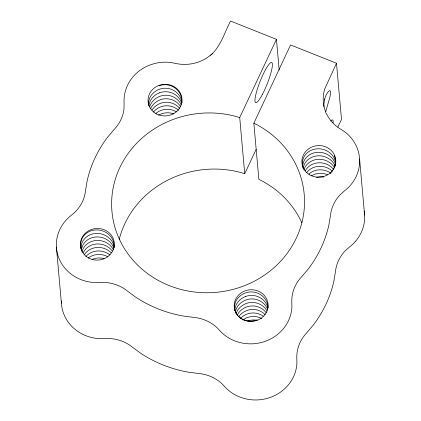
<?xml version="1.0" encoding="UTF-8"?>
<svg xmlns="http://www.w3.org/2000/svg" width="421" height="421" viewBox="0 0 421 421"><rect width="100%" height="100%" fill="white"/><g stroke="black" fill="none" stroke-linecap="round" stroke-linejoin="round"><path stroke-width="0.63" d="M325.738 111.733L328.612 101.603A16.987 2.958 -68.3 0 0 327.501 92.652C324.691 96.735 323.849 101.861 323.928 106.729M119.232 239.312A96.509 89.857 -5.1 0 1 240.559 172.463L244.727 173.705L239.717 117.58L276.455 39.337L230.545 21.05C224.482 32.649 220.793 46.331 210.647 55.251M301.841 222.72A96.509 89.857 -5.1 0 0 262.688 181.277L258.852 179.33L253.847 123.211L290.579 44.963L336.49 63.25L341.499 119.369L337.874 127.089M244.727 173.705L256.136 149.397M336.49 63.25L324.807 88.826A38.779 36.106 -5.1 0 0 325.223 110.739L326.043 113.307L327.028 114.838A38.779 36.106 -5.1 0 0 339.158 128.231L344.352 131.531A40.921 38.101 -5.1 0 1 344.631 190.776L340.094 194.802A38.606 35.943 -5.1 0 0 330.49 215.263L328.875 225.019A123.532 115.017 -5.1 0 1 308.198 269.061L301.583 276.844A38.606 35.943 -5.1 0 0 291.79 301.062L291.916 307.077A40.921 38.101 -5.1 0 1 263.878 341.784A40.921 38.101 -5.1 0 1 219.394 330.222L217.999 328.664A38.606 35.943 -5.1 0 0 193.302 317.35L182.851 315.971A123.532 115.017 -5.1 0 1 135.862 297.258L127.595 291.19A38.606 35.943 -5.1 0 0 101.735 282.365L95.278 282.559A40.921 38.101 -5.1 0 1 58.398 256.857A40.921 38.101 -5.1 0 1 71.359 215.247L73.054 213.926A38.606 35.943 -5.1 0 0 85.505 190.76L87.115 181.004A123.532 115.017 -5.1 0 1 107.792 136.962L114.407 129.179A38.606 35.943 -5.1 0 0 124.011 108.723L124.09 102.934A40.921 38.101 -5.1 0 1 150.102 64.939L154.165 63.639A40.921 38.101 -5.1 0 1 171.147 62.54L177.315 63.771A38.779 36.106 -5.1 0 0 212.458 53.488M239.717 117.58L235.55 116.343A96.509 89.857 -5.1 0 0 112.712 217.494A96.509 89.857 -5.1 0 0 261.804 276.876A96.509 89.857 -5.1 0 0 257.684 125.158L253.847 123.211M359.587 158.917L364.597 215.036M276.455 39.337L279.191 70.007M56.403 247.106L61.413 303.225M61.35 300.947A40.921 38.101 -5.1 0 0 100.287 338.679L106.745 338.484A38.606 35.943 -5.1 0 1 132.604 347.309L140.867 353.377A123.532 115.017 -5.1 0 0 187.861 372.09L198.312 373.474A38.606 35.943 -5.1 0 1 223.004 384.783L224.404 386.341A40.921 38.101 -5.1 0 0 268.882 397.903A40.921 38.101 -5.1 0 0 296.926 363.197L296.794 357.182A38.606 35.943 -5.1 0 1 306.593 332.964L313.208 325.18A123.532 115.017 -5.1 0 0 333.885 281.139L335.495 271.382A38.606 35.943 -5.1 0 1 345.099 250.921L349.64 246.895A40.921 38.101 -5.1 0 0 364.128 211.074M330.79 120.99A16.987 2.958 -68.3 0 1 333.1 122.885M91.931 259.499A16.793 15.224 13.9 0 1 104.14 258.647M81.958 252.105A16.793 15.224 13.9 0 1 96.314 240.465A16.793 15.224 13.9 0 1 113.481 249.885M81.369 250.49A16.793 15.224 13.9 0 1 95.483 237.002A16.793 15.224 13.9 0 1 113.581 247.274A16.793 15.724 -28.2 0 1 113.928 248.201M81.837 250.1A16.793 15.224 13.9 0 1 91.331 230.713A16.793 15.224 13.9 0 1 112.954 240.259A16.793 15.724 -28.2 0 1 114.065 247.053M81.043 248.895A16.793 15.224 13.9 0 1 94.141 233.629A16.793 15.224 13.9 0 1 113.27 243.77A16.793 15.724 -28.2 0 1 114.286 247.58M88.215 258.089A16.793 15.224 13.9 0 1 107.708 256.726M85.816 256.647A16.793 15.224 13.9 0 1 109.981 254.952M83.158 252.895A16.793 15.224 13.9 0 1 96.63 243.97A16.793 15.224 13.9 0 1 112.207 250.853M84.374 254.71A16.793 15.224 13.9 0 1 111.191 252.821M247.785 321.023A16.793 16.319 4.8 0 1 257.089 320.276M235.323 312.082A16.793 14.63 -9.9 0 1 245.906 299.978A16.793 16.319 4.8 0 1 267.609 309.377M257.168 319.934A16.793 14.63 -9.9 0 1 238.228 316.171M237.591 315.461A16.793 14.63 -9.9 0 1 245.28 292.969A16.793 16.319 4.8 0 1 268.098 307.362M245.596 296.473A16.793 16.319 4.8 0 1 267.935 307.83M234.85 310.419A16.793 14.63 -9.9 0 1 245.596 296.473M267.03 311.024A16.793 16.319 4.8 0 0 246.222 303.488A16.793 14.63 -9.9 0 0 236.055 313.766M240.391 318.492A16.793 14.63 -9.9 0 1 247.159 314.008A16.793 16.319 4.8 0 1 263.157 316.155M266.225 312.787A16.793 16.319 4.8 0 0 246.532 306.998A16.793 14.63 -9.9 0 0 237.476 314.645M265.204 314.703A16.793 16.319 4.8 0 0 246.848 310.503A16.793 14.63 -9.9 0 0 238.823 316.508M261.699 318.55A16.793 16.319 4.8 0 0 247.474 317.518A16.793 14.63 -9.9 0 0 242.949 319.986M316.492 177.336A16.793 15.224 13.9 0 1 323.754 177.041M302.688 166.79A16.793 15.224 13.9 0 1 316.324 152.407A16.793 15.224 13.9 0 1 334.942 162.622A16.793 15.724 -28.2 0 1 335.574 164.49M303.157 168.032A16.793 15.224 13.9 0 1 313.487 149.418A16.793 15.224 13.9 0 1 334.627 159.112A16.793 15.724 -28.2 0 1 335.642 162.922M303.146 168.389A16.793 15.224 13.9 0 1 317.671 155.812A16.793 15.224 13.9 0 1 335.253 166.127M303.862 170.031A16.793 15.224 13.9 0 1 317.466 159.359A16.793 15.224 13.9 0 1 334.148 167.016M334.316 155.607A16.793 15.724 -28.2 0 1 330.222 173.273M306.583 172.757A16.793 15.224 13.9 0 1 332.122 170.963M308.83 174.078A16.793 15.224 13.9 0 1 330.827 173.178M305.251 170.884A16.793 15.224 13.9 0 1 333.237 168.916M311.508 175.789A16.793 15.224 13.9 0 1 327.485 174.673M173.81 113.97A16.793 16.319 4.8 0 0 161.485 113.828A16.793 14.63 -9.9 0 0 158.675 115.165M181.209 104.745A16.793 16.319 4.8 0 0 159.922 96.293A16.793 14.63 -9.9 0 0 149.755 106.571M158.98 85.773A16.793 16.319 4.8 0 1 181.788 102.214M148.908 105.808A16.793 14.63 -9.9 0 1 159.606 92.783M182.019 102.65A16.793 16.319 4.8 0 0 159.296 89.278A16.793 14.63 -9.9 0 0 148.65 105.061M159.606 92.788A16.793 16.319 4.8 0 1 181.661 103.15M150.744 108.308A16.793 14.63 -9.9 0 1 160.233 99.798A16.793 16.319 4.8 0 1 180.514 106.445M176.304 111.881A16.793 16.319 4.8 0 0 161.175 110.323A16.793 14.63 -9.9 0 0 155.854 113.417M179.593 108.281A16.793 16.319 4.8 0 0 160.548 103.308A16.793 14.63 -9.9 0 0 151.976 110.123M178.472 110.281A16.793 16.319 4.8 0 0 160.859 106.813A16.793 14.63 -9.9 0 0 153.439 112.044M324.654 99.04A16.787 4.91 -64.7 0 1 324.359 99.956M243.033 319.56A16.987 15.814 -5.1 0 0 268.114 304.967A16.987 15.814 -5.1 0 0 242.285 292.174A16.987 15.814 -5.1 0 0 243.033 319.56M309.798 174.899A16.987 15.814 -5.1 0 0 335.795 161.79A16.987 15.814 -5.1 0 0 310.898 147.497A16.987 15.814 -5.1 0 0 309.798 174.899M156.891 114.117A16.987 15.814 -5.1 0 0 181.972 99.524A16.987 15.814 -5.1 0 0 156.144 86.731A16.987 15.814 -5.1 0 0 156.891 114.117M88.284 257.799A16.987 15.814 -5.1 0 0 114.28 244.69A16.987 15.814 -5.1 0 0 89.384 230.398A16.987 15.814 -5.1 0 0 88.284 257.799M262.304 94.588A21.618 3.763 -68.3 0 0 271.819 62.597A21.618 3.763 -68.3 0 0 256.884 90.599A21.618 3.763 -68.3 0 0 262.304 94.588"/></g></svg>
